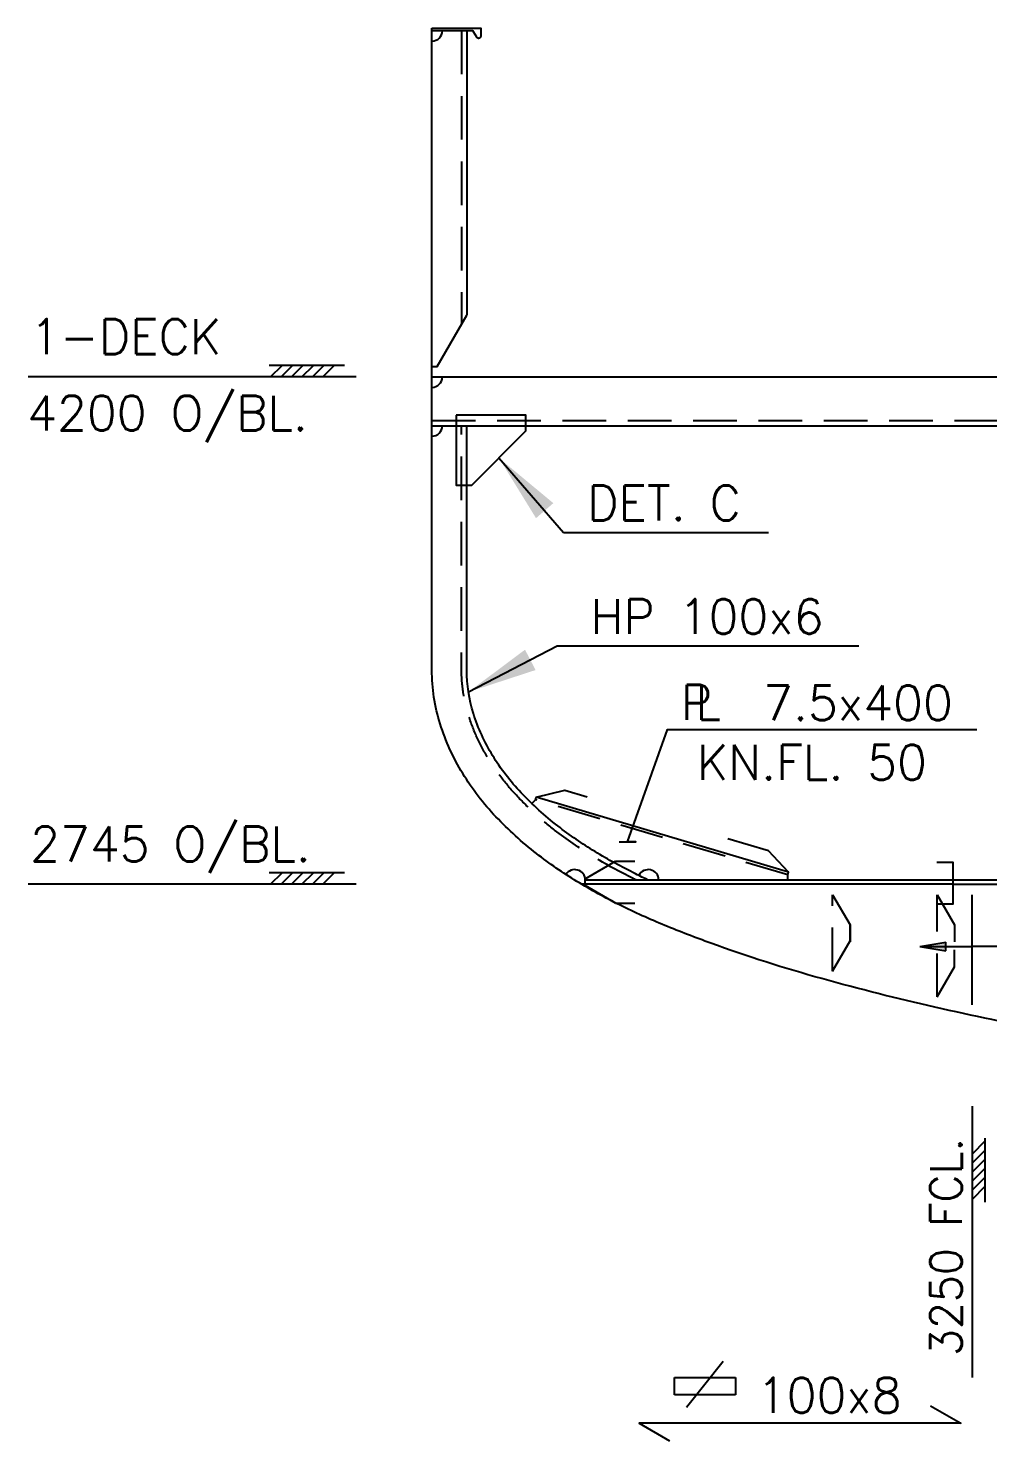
# Model space of a CAD drawing. Extents: x 53504 to 217282, y 25397 to 142583.
# Drawn here: x 166075 to 168828, y 132645 to 136696 of the extents above; entities that cross this region are included whole.
import ezdxf
from ezdxf.enums import TextEntityAlignment as Align

# ---------------------------------------------------------------- set-up
doc = ezdxf.new("R2010")
doc.units = 0
doc.header["$LTSCALE"] = 250
doc.linetypes.add('DASHED', pattern=[0.75, 0.5, -0.25])
doc.layers.get('0').update_dxf_attribs({"linetype": 'CONTINUOUS'})
for name, color, linetype in [('S0CO1', 1, 'CONTINUOUS'), ('S0CO2', 2, 'CONTINUOUS'), ('S0CO5', 4, 'CONTINUOUS'), ('S0DA1', 1, 'DASHED'), ('S0DA2', 2, 'DASHED'), ('S0DIM', 2, 'CONTINUOUS'), ('S0TX2', 2, 'CONTINUOUS')]:
    doc.layers.add(name, color=color, linetype=linetype)
doc.styles.add('ROMANS', font='romans', dxfattribs={"height": 100})
doc.dimstyles.new('ORGINAL', dxfattribs={"dimscale": 100, "dimtxt": 1.8, "dimasz": 2, "dimexe": 0.5, "dimexo": 1, "dimgap": 0.5, "dimtad": 1, "dimdec": 0, "dimdsep": 46, "dimtxsty": 'ROMANS', "dimcen": 0, "dimclrd": 1, "dimclre": 1, "dimclrt": 2, "dimadec": 3, "dimazin": 2, "dimtfac": 1, "dimtdec": 0, "dimtmove": 0, "dimatfit": 3, "dimfxl": 1, "dimtvp": 100, "dimtolj": 1, "dimarcsym": 0})

# ---------------------------------------------------------------- blocks, each defined once
blk = doc.blocks.new('ST10011')
at = {"layer": 'S0CO1'}
for p, q in [((4.235, 0.654), (-0.077, 0.654)), ((0, 0), (0.654, 0.654)), ((0.6, 0), (1.254, 0.654)), ((1.2, 0), (1.854, 0.654)), ((1.8, 0), (2.454, 0.654)), ((2.4, 0), (3.054, 0.654)), ((3, 0), (3.654, 0.654))]:
    blk.add_line(p, q, dxfattribs=at)
blk = doc.blocks.new('KNE200-OL')
at = {"layer": 'S0CO1', "color": 0}
blk.add_lwpolyline([(-30, 30), (-30, -170), (15, -170), (170, -15), (170, 30)], close=True, dxfattribs=at)
blk = doc.blocks.new('FF')
at = {"color": 0}
blk.add_lwpolyline([(0, 0), (140, 0), (140, -23, -0.767327), (128.8, -26), (119.6, -10, 0.267949), (114.4, -7), (0, -7)], format="xyb", close=True, dxfattribs=at)
blk = doc.blocks.new('snip')
at = {"color": 0, "linetype": 'ByBlock'}
for p, q in [((-75, -150.9), (-75, -220.7)), ((75, -150.9), (75, -220.7))]:
    blk.add_line(p, q, dxfattribs=at)
blk.add_lwpolyline([(75, -150.9), (12.5, -42.7), (-12.5, -42.7), (-75, -150.9)], dxfattribs=at)
blk = doc.blocks.new('*X7')
at = {"color": 0}
for p, q in [((13410.3, 17177.2), (13450.3, 17217.2)), ((13438.6, 17177.2), (13478.6, 17217.2)), ((13466.9, 17177.2), (13506.9, 17217.2)), ((13495.2, 17177.2), (13535.2, 17217.2)), ((13523.5, 17177.2), (13563.5, 17217.2)), ((13551.8, 17177.2), (13591.8, 17217.2))]:
    blk.add_line(p, q, dxfattribs=at)
blk = doc.blocks.new('TYKK')
at = {"layer": 'S0CO1'}
for p, q in [((-2.04, 0.816), (2.04, 0.816)), ((-2.04, 0), (2.04, 0))]:
    blk.add_line(p, q, dxfattribs=at)
at = {"layer": 'S0CO1', "xscale": 0.0204, "yscale": 0.0204, "zscale": 0.0204}
blk.add_blockref('*X7', (-275.405, -350.414), dxfattribs=at)
blk = doc.blocks.new('ST10005')
at = {"color": 1}
for p, q in [((0, 0), (2, 0.32)), ((0, 0), (2, -0.32)), ((0, 0), (4, 0)), ((2, 0.32), (2, -0.32))]:
    blk.add_line(p, q, dxfattribs=at)
blk.add_solid([(0, 0), (2, 0.32), (0, 0), (2, -0.32)], dxfattribs=at)
blk = doc.blocks.new('FLST-2')
at = {"layer": 'S0TX2', "color": 1}
for p, q in [((-221.6, 65.4), (-117, 197.8)), ((-256, 101.1), (-256, 151.1)), ((-256, 151.1), (-81, 151.1)), ((-81, 151.1), (-81, 101.1)), ((-81, 101.1), (-256, 101.1))]:
    blk.add_line(p, q, dxfattribs=at)
at = {"layer": 'S0TX2', "style": 'ROMANS'}
blk.add_attdef('FL.ST', (-20.1, 50), '', height=100, dxfattribs=at)
blk = doc.blocks.new('PLDIM2')
at = {"layer": 'S0TX2', "style": 'ROMANS'}
for s, p in [('P', (-19.2, 0.3)), ('L', (22.8, 0.3))]:
    blk.add_text(s, height=100, dxfattribs=at).set_placement(p)
blk.add_attdef('XX.X', (168.5, -1.5), '', height=100, dxfattribs=at)

msp = doc.modelspace()

# ---------------------------------------------------------------- linework, layer by layer
at = {"layer": 'S0CO1', "color": 0}
for p, q in [((167333.046, 136689.227), (167333.046, 135873.451)), ((167233.046, 135556.227), (170933.047, 135556.227)), ((167519.741, 134472.979), (167530.126, 134483.803)), ((168256.254, 134275.894), (167532.409, 134491.47)), ((168253.97, 134253.227), (168253.97, 134268.227))]:
    msp.add_line(p, q, dxfattribs=at)
for points in [[(167233.046, 135726.227), (167248.046, 135726.227), (167333.046, 135873.451)], [(167530.126, 134483.803), (167532.409, 134491.47), (167614.117, 134510.959), (167678.38, 134491.82)], [(168253.97, 134268.227), (168256.254, 134275.894), (168198.522, 134336.911), (168082.104, 134371.583)], [(168681.803, 134304.444), (168728.045, 134304.446), (168728.048, 134184.446), (168681.807, 134184.444)], [(168728.047, 134253.227), (167673.101, 134253.227)], [(168728.047, 134241.227), (167662.947, 134241.227)], [(168383.047, 134211.227), (168433.047, 134124.624), (168433.047, 134076.466)], [(168683.047, 134211.227), (168733.047, 134124.624), (168733.047, 134076.466)], [(168383.047, 133991.968), (168433.047, 134078.571), (168433.047, 134126.729)], [(168683.047, 133918.057), (168733.047, 134004.66), (168733.047, 134052.817)]]:
    msp.add_lwpolyline(points, dxfattribs=at)
at = {"layer": 'S0CO1', "color": 0, "flags": 128}
msp.add_lwpolyline([(167853.97, 134253.227, -0.00540079), (167817.298, 134270.946, -0.021351), (167701.19, 134334.917, -0.028506), (167594.38, 134408.505, -0.037503), (167489.339, 134503.505, -0.053094), (167406.897, 134610.95, -0.06083), (167352.204, 134731.186, -0.076496), (167333.047, 134855.632), (167333.047, 135556.227)], format="xyb", dxfattribs=at)
at = {"layer": 'S0CO1', "color": 0}
for centre, start, end in [((167233.046, 136689.227), 270.000006, 0), ((167233.046, 135696.227), 270.000006, 0), ((167233.046, 135556.227), 270.000006, 0), ((167643.101, 134253.227), 0, 148.023348), ((167853.97, 134253.227), 0, 154.211182)]:
    msp.add_arc(centre, 30, start, end, dxfattribs=at)
at = {"layer": 'S0CO2', "color": 0}
msp.add_lwpolyline([(169171.097, 134253.227), (168728.047, 134253.227), (168728.047, 134241.227), (169171.097, 134241.227)], dxfattribs=at)
at = {"layer": 'S0CO5', "color": 0}
for p, q in [((167233.046, 135696.227), (170933.047, 135696.227)), ((168783.047, 133895.239), (168783.047, 134211.227))]:
    msp.add_line(p, q, dxfattribs=at)
msp.add_lwpolyline([(172033.047, 133324.41), (171933.047, 133324.311, -0.002307), (171533.047, 133384.964), (171283.06, 133424.506, 0.001231), (171033.047, 133463.881), (170782.99, 133502.146, -0.002418), (170533.046, 133541.142, -0.006276), (169932.347, 133645.597), (169333.047, 133757.803, -0.001073), (169004.156, 133820.223, -0.008304), (168676.49, 133888.782, -0.011927), (168351.913, 133970.527, -0.019183), (168033.047, 134072.294, -0.010623), (167901.385, 134123.141, -0.017778), (167772.822, 134181.381, -0.021351), (167649.239, 134249.471, -0.028506), (167533.047, 134329.522, -0.037503), (167416.895, 134434.571, -0.053094), (167321.56, 134558.818, -0.06083), (167256.831, 134701.119, -0.076496), (167233.047, 134855.628), (167233.046, 136696.227)], format="xyb", dxfattribs=at)
at = {"layer": 'S0DA1', "color": 0}
for p, q in [((167318.046, 136689.227), (167318.046, 135847.47)), ((167233.046, 135571.227), (170933.047, 135571.227)), ((168253.97, 134268.227), (167530.126, 134483.803))]:
    msp.add_line(p, q, dxfattribs=at)
at = {"layer": 'S0DA1', "color": 0, "flags": 128}
msp.add_lwpolyline([(167819.31, 134253.227, -0.00127384), (167810.627, 134257.511, -0.021351), (167693.397, 134322.1, -0.028506), (167585.18, 134396.657, -0.037503), (167478.472, 134493.165, -0.053094), (167394.096, 134603.13, -0.06083), (167337.898, 134726.676, -0.076496), (167318.047, 134855.631), (167318.047, 135556.227)], format="xyb", dxfattribs=at)
at = {"layer": 'S0DA2', "color": 0}
for p, q in [((168383.047, 133991.968), (168383.047, 134211.227)), ((168683.047, 133918.057), (168683.047, 134211.227))]:
    msp.add_line(p, q, dxfattribs=at)
at = {"layer": 'S0DIM', "color": 0}
msp.add_line((168783.047, 133605.135), (168783.047, 132826.159), dxfattribs=at)
for points in [[(167015.409, 135696.227), (166074.631, 135696.227)], [(167015.409, 134241.227), (166074.631, 134241.227)]]:
    msp.add_lwpolyline(points, dxfattribs=at)
at = {"layer": 'S0TX2', "color": 0}
for points in [[(167770.341, 134362.609), (167818.649, 134362.609), (167794.495, 134362.609), (167909.267, 134684.631), (168796.733, 134684.631)], [(168664.09, 132745.224), (168750.692, 132695.224), (167828.201, 132695.224), (167914.804, 132645.224)]]:
    msp.add_lwpolyline(points, dxfattribs=at)

# ---------------------------------------------------------------- block references
at = {"layer": 'S0CO1', "color": 0}
msp.add_blockref('KNE200-OL', (167333.047, 135556.227), dxfattribs=at)
for name, p, xscale, yscale, zscale, rotation in [('snip', (167638.971, 134247.227), -0.8, 0.8, 0.8, 89.99999999999714), ('ST10005', (168633.047, 134062.736), -37.5, 37.5, 37.5, 180), ('ST10005', (168933.047, 134062.736), 37.5, 37.5, 37.5, 180)]:
    msp.add_blockref(name, p, dxfattribs=dict(at, xscale=xscale, yscale=yscale, zscale=zscale, rotation=rotation))
at = {"layer": 'S0CO2', "color": 0}
msp.add_blockref('FF', (167233.046, 136696.227), dxfattribs=at)
at = {"layer": 'S0DIM', "color": 0, "xscale": 50, "yscale": 50, "zscale": 50}
for p in [(166770.231, 135696.227), (166770.231, 134241.227)]:
    msp.add_blockref('ST10011', p, dxfattribs=at)
at = {"layer": 'S0DIM', "color": 0, "extrusion": (0, 0, -1), "xscale": 45, "yscale": 45, "zscale": -45, "rotation": 270}
msp.add_blockref('TYKK', (-168819.767, 133421.504), dxfattribs=at)
at = {"layer": 'S0TX2', "color": 0}
ref = msp.add_blockref('PLDIM2', (167966.661, 134712.86), dxfattribs=at)
ref.add_attrib('XX.X', '7.5x400', (168183.657, 134711.4), dxfattribs={"height": 100, "style": 'ROMANS'})
msp.add_blockref('FLST-2', (168185.47, 132675.678), dxfattribs=at).add_auto_attribs({'FL.ST': '100x8'})

# ---------------------------------------------------------------- texts
at = {"layer": 'S0DIM', "color": 0, "style": 'ROMANS', "text_generation_flag": 6}
msp.add_text('3250 FCL.', height=90, rotation=270, dxfattribs=at).set_placement((168753.296, 132888.651))
at = {"layer": 'S0TX2', "color": 0, "style": 'ROMANS'}
for s, p in [('1-DECK', (166080.079, 135761.942)), ('4200 O/BL.', (166071.525, 135542.472)), ('DET. C', (167678.482, 135284.491)), ('HP 100x6', (167688.301, 134959.051)), ('2745 O/BL.', (166080.079, 134306.942))]:
    msp.add_text(s, height=100, dxfattribs=at).set_placement(p)
msp.add_text('KN.FL. 50', height=100, dxfattribs=at).set_placement((168323.694, 134591.141), align=Align.MIDDLE)

# ---------------------------------------------------------------- leaders
at = {"layer": 'S0TX2', "color": 0}
for points in [[(167425.547, 135463.727), (167610.944, 135250.119), (168198.757, 135250.119)], [(167337.865, 134792.676), (167592.386, 134924.68), (168458.541, 134924.68)]]:
    msp.add_leader(points, dimstyle='ORGINAL', dxfattribs=at)

doc.saveas('drawing.dxf')
